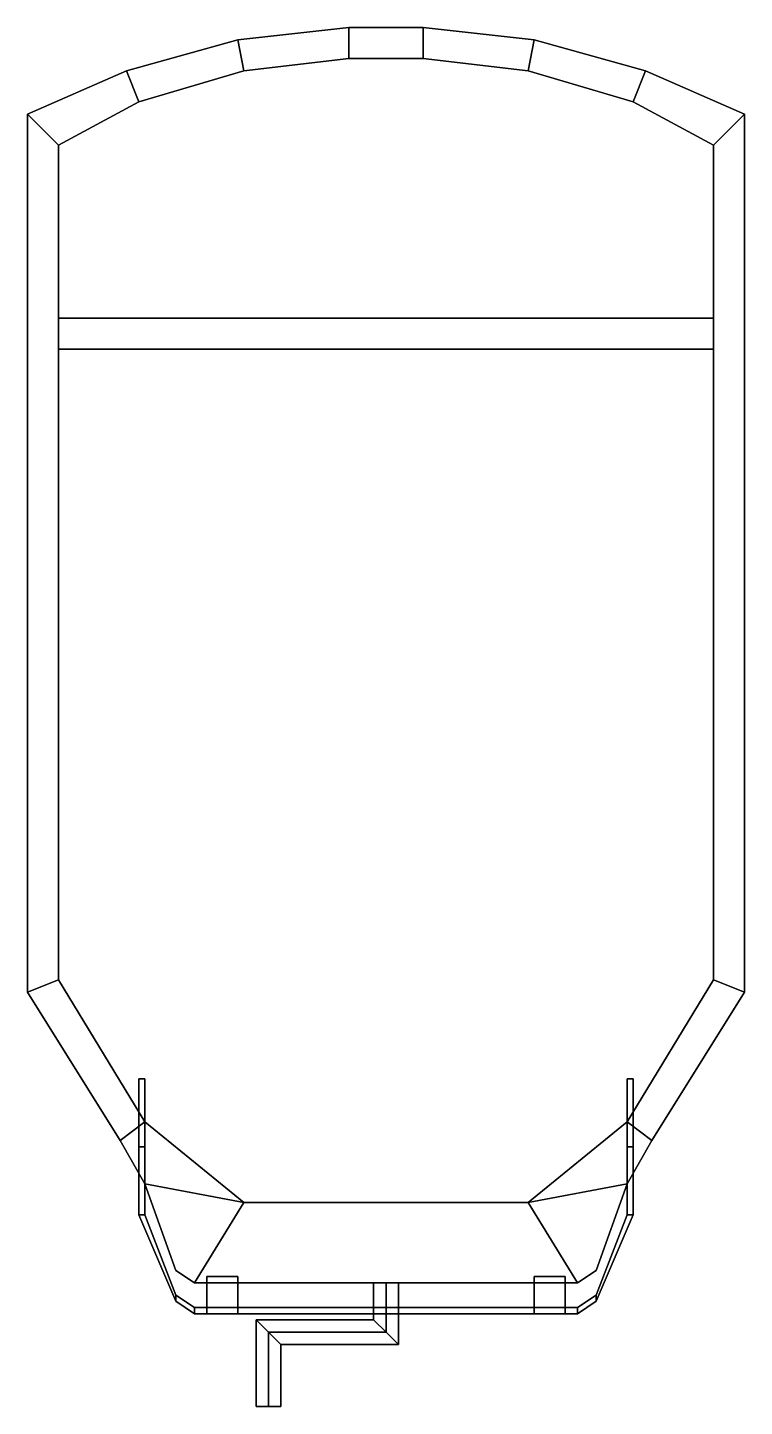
# Model space of a CAD drawing. Extents: x -0.58 to 0.58, y -2.22 to 0.01.
import ezdxf

# ---------------------------------------------------------------- set-up
doc = ezdxf.new("R2010")
doc.units = 0
doc.layers.add('FRAME2', color=7, linetype='CONTINUOUS')

msp = doc.modelspace()

# ---------------------------------------------------------------- linework, layer by layer
at = {"layer": 'FRAME2'}
for points in [[(-0.24, -0.01, 0.7), (-0.24, -0.01, 0.84), (-0.06, 0.01, 0.84), (-0.06, 0.01, 0.7)], [(-0.23, -0.06, 0.7), (-0.24, -0.01, 0.7), (-0.06, 0.01, 0.7), (-0.06, -0.04, 0.7)], [(-0.06, -0.04, 0.84), (-0.06, 0.01, 0.84), (-0.24, -0.01, 0.84), (-0.23, -0.06, 0.84)], [(0.06, 0.01, 0.84), (0.06, 0.01, 0.7), (-0.06, 0.01, 0.7), (-0.06, 0.01, 0.84)], [(-0.06, -0.04, 0.7), (-0.06, 0.01, 0.7), (0.06, 0.01, 0.7), (0.06, -0.04, 0.7)], [(0.06, -0.04, 0.84), (0.06, 0.01, 0.84), (-0.06, 0.01, 0.84), (-0.06, -0.04, 0.84)], [(0.24, -0.01, 0.84), (0.24, -0.01, 0.7), (0.06, 0.01, 0.7), (0.06, 0.01, 0.84)], [(0.06, -0.04, 0.7), (0.06, 0.01, 0.7), (0.24, -0.01, 0.7), (0.23, -0.06, 0.7)], [(0.23, -0.06, 0.84), (0.24, -0.01, 0.84), (0.06, 0.01, 0.84), (0.06, -0.04, 0.84)], [(-0.42, -0.06, 0.7), (-0.42, -0.06, 0.84), (-0.24, -0.01, 0.84), (-0.24, -0.01, 0.7)], [(-0.4, -0.11, 0.7), (-0.42, -0.06, 0.7), (-0.24, -0.01, 0.7), (-0.23, -0.06, 0.7)], [(-0.23, -0.06, 0.84), (-0.24, -0.01, 0.84), (-0.42, -0.06, 0.84), (-0.4, -0.11, 0.84)], [(0.23, -0.06, 0.7), (0.24, -0.01, 0.7), (0.42, -0.06, 0.7), (0.4, -0.11, 0.7)], [(0.4, -0.11, 0.84), (0.42, -0.06, 0.84), (0.24, -0.01, 0.84), (0.23, -0.06, 0.84)], [(0.42, -0.06, 0.84), (0.42, -0.06, 0.7), (0.24, -0.01, 0.7), (0.24, -0.01, 0.84)], [(-0.06, -0.04, 0.7), (-0.06, -0.04, 0.84), (-0.23, -0.06, 0.84), (-0.23, -0.06, 0.7)], [(-0.06, -0.04, 0.84), (-0.06, -0.04, 0.7), (0.06, -0.04, 0.7), (0.06, -0.04, 0.84)], [(0.06, -0.04, 0.84), (0.06, -0.04, 0.7), (0.23, -0.06, 0.7), (0.23, -0.06, 0.84)], [(-0.58, -0.13, 0.7), (-0.58, -0.13, 0.84), (-0.42, -0.06, 0.84), (-0.42, -0.06, 0.7)], [(-0.53, -0.18, 0.7), (-0.58, -0.13, 0.7), (-0.42, -0.06, 0.7), (-0.4, -0.11, 0.7)], [(-0.4, -0.11, 0.84), (-0.42, -0.06, 0.84), (-0.58, -0.13, 0.84), (-0.53, -0.18, 0.84)], [(-0.23, -0.06, 0.7), (-0.23, -0.06, 0.84), (-0.4, -0.11, 0.84), (-0.4, -0.11, 0.7)], [(0.23, -0.06, 0.84), (0.23, -0.06, 0.7), (0.4, -0.11, 0.7), (0.4, -0.11, 0.84)], [(0.4, -0.11, 0.7), (0.42, -0.06, 0.7), (0.58, -0.13, 0.7), (0.53, -0.18, 0.7)], [(0.53, -0.18, 0.84), (0.58, -0.13, 0.84), (0.42, -0.06, 0.84), (0.4, -0.11, 0.84)], [(0.58, -0.13, 0.84), (0.58, -0.13, 0.7), (0.42, -0.06, 0.7), (0.42, -0.06, 0.84)], [(-0.4, -0.11, 0.7), (-0.4, -0.11, 0.84), (-0.53, -0.18, 0.84), (-0.53, -0.18, 0.7)], [(0.4, -0.11, 0.84), (0.4, -0.11, 0.7), (0.53, -0.18, 0.7), (0.53, -0.18, 0.84)], [(-0.58, -1.55, 0.7), (-0.58, -1.55, 0.84), (-0.58, -0.13, 0.84), (-0.58, -0.13, 0.7)], [(-0.58, -0.13, 0.7), (-0.53, -0.18, 0.7), (-0.53, -1.53, 0.7), (-0.58, -1.55, 0.7)], [(-0.58, -1.55, 0.84), (-0.53, -1.53, 0.84), (-0.53, -0.18, 0.84), (-0.58, -0.13, 0.84)], [(0.58, -1.55, 0.7), (0.53, -1.53, 0.7), (0.53, -0.18, 0.7), (0.58, -0.13, 0.7)], [(0.58, -0.13, 0.84), (0.53, -0.18, 0.84), (0.53, -1.53, 0.84), (0.58, -1.55, 0.84)], [(0.58, -1.55, 0.84), (0.58, -1.55, 0.7), (0.58, -0.13, 0.7), (0.58, -0.13, 0.84)], [(-0.53, -0.18, 0.7), (-0.53, -0.18, 0.84), (-0.53, -1.53, 0.84), (-0.53, -1.53, 0.7)], [(0.53, -0.18, 0.84), (0.53, -0.18, 0.7), (0.53, -1.53, 0.7), (0.53, -1.53, 0.84)], [(0.53, -0.46, 0.84), (0.53, -0.46, 0.7), (-0.53, -0.46, 0.7), (-0.53, -0.46, 0.84)], [(0.53, -0.46, 0.7), (0.53, -0.51, 0.7), (-0.53, -0.51, 0.7), (-0.53, -0.46, 0.7)], [(-0.53, -0.46, 0.84), (-0.53, -0.51, 0.84), (0.53, -0.51, 0.84), (0.53, -0.46, 0.84)], [(-0.53, -0.51, 0.84), (-0.53, -0.51, 0.7), (0.53, -0.51, 0.7), (0.53, -0.51, 0.84)], [(-0.58, -1.55, 0.7), (-0.53, -1.53, 0.7), (-0.39, -1.76, 0.7), (-0.43, -1.79, 0.7)], [(-0.43, -1.79, 0.84), (-0.39, -1.76, 0.84), (-0.53, -1.53, 0.84), (-0.58, -1.55, 0.84)], [(-0.53, -1.53, 0.7), (-0.53, -1.53, 0.84), (-0.39, -1.76, 0.84), (-0.39, -1.76, 0.7)], [(0.53, -1.53, 0.84), (0.53, -1.53, 0.7), (0.39, -1.76, 0.7), (0.39, -1.76, 0.84)], [(0.43, -1.79, 0.7), (0.39, -1.76, 0.7), (0.53, -1.53, 0.7), (0.58, -1.55, 0.7)], [(0.58, -1.55, 0.84), (0.53, -1.53, 0.84), (0.39, -1.76, 0.84), (0.43, -1.79, 0.84)], [(-0.43, -1.79, 0.7), (-0.43, -1.79, 0.84), (-0.58, -1.55, 0.84), (-0.58, -1.55, 0.7)], [(0.43, -1.79, 0.84), (0.43, -1.79, 0.7), (0.58, -1.55, 0.7), (0.58, -1.55, 0.84)], [(-0.4, -1.69, 0.77), (-0.39, -1.69, 0.77), (-0.39, -1.8, 1.05), (-0.4, -1.8, 1.05)], [(-0.4, -1.69, 0.84), (-0.4, -1.69, 0.77), (-0.4, -1.8, 1.05), (-0.4, -1.8, 1.12)], [(-0.4, -1.8, 1.12), (-0.39, -1.8, 1.12), (-0.39, -1.69, 0.84), (-0.4, -1.69, 0.84)], [(-0.39, -1.69, 0.84), (-0.39, -1.69, 0.77), (-0.4, -1.69, 0.77), (-0.4, -1.69, 0.84)], [(-0.39, -1.8, 1.12), (-0.39, -1.8, 1.05), (-0.39, -1.69, 0.77), (-0.39, -1.69, 0.84)], [(0.39, -1.8, 1.12), (0.4, -1.8, 1.12), (0.4, -1.69, 0.84), (0.39, -1.69, 0.84)], [(0.39, -1.69, 0.84), (0.39, -1.69, 0.77), (0.39, -1.8, 1.05), (0.39, -1.8, 1.12)], [(0.39, -1.69, 0.77), (0.4, -1.69, 0.77), (0.4, -1.8, 1.05), (0.39, -1.8, 1.05)], [(0.4, -1.69, 0.84), (0.4, -1.69, 0.77), (0.39, -1.69, 0.77), (0.39, -1.69, 0.84)], [(0.4, -1.8, 1.12), (0.4, -1.8, 1.05), (0.4, -1.69, 0.77), (0.4, -1.69, 0.84)], [(-0.43, -1.79, 0.7), (-0.39, -1.76, 0.7), (-0.23, -1.89, 0.7), (-0.39, -1.86, 0.7)], [(-0.39, -1.86, 0.84), (-0.23, -1.89, 0.84), (-0.39, -1.76, 0.84), (-0.43, -1.79, 0.84)], [(-0.39, -1.76, 0.7), (-0.39, -1.76, 0.84), (-0.23, -1.89, 0.84), (-0.23, -1.89, 0.7)], [(0.39, -1.76, 0.84), (0.39, -1.76, 0.7), (0.23, -1.89, 0.7), (0.23, -1.89, 0.84)], [(0.39, -1.86, 0.7), (0.23, -1.89, 0.7), (0.39, -1.76, 0.7), (0.43, -1.79, 0.7)], [(0.43, -1.79, 0.84), (0.39, -1.76, 0.84), (0.23, -1.89, 0.84), (0.39, -1.86, 0.84)], [(-0.39, -1.86, 0.7), (-0.39, -1.86, 0.84), (-0.43, -1.79, 0.84), (-0.43, -1.79, 0.7)], [(-0.4, -1.8, 1.05), (-0.4, -1.8, 1.12), (-0.39, -1.8, 1.12), (-0.39, -1.8, 1.05)], [(-0.4, -1.91, 1.05), (-0.4, -1.91, 1.12), (-0.4, -1.8, 1.12), (-0.4, -1.8, 1.05)], [(-0.39, -1.8, 1.12), (-0.4, -1.8, 1.12), (-0.4, -1.91, 1.12), (-0.39, -1.91, 1.12)], [(-0.39, -1.91, 1.05), (-0.4, -1.91, 1.05), (-0.4, -1.8, 1.05), (-0.39, -1.8, 1.05)], [(-0.4, -1.8, 1.05), (-0.39, -1.8, 1.05), (-0.39, -1.8, 1.12), (-0.4, -1.8, 1.12)], [(-0.39, -1.8, 1.05), (-0.39, -1.8, 1.12), (-0.39, -1.91, 1.12), (-0.39, -1.91, 1.05)], [(0.39, -1.86, 0.84), (0.39, -1.86, 0.7), (0.43, -1.79, 0.7), (0.43, -1.79, 0.84)], [(0.39, -1.91, 1.12), (0.4, -1.91, 1.12), (0.4, -1.8, 1.12), (0.39, -1.8, 1.12)], [(0.4, -1.8, 1.12), (0.4, -1.8, 1.05), (0.39, -1.8, 1.05), (0.39, -1.8, 1.12)], [(0.39, -1.8, 1.12), (0.39, -1.8, 1.05), (0.39, -1.91, 1.05), (0.39, -1.91, 1.12)], [(0.39, -1.8, 1.05), (0.4, -1.8, 1.05), (0.4, -1.91, 1.05), (0.39, -1.91, 1.05)], [(0.39, -1.8, 1.05), (0.4, -1.8, 1.05), (0.4, -1.8, 1.12), (0.39, -1.8, 1.12)], [(0.4, -1.91, 1.12), (0.4, -1.91, 1.05), (0.4, -1.8, 1.05), (0.4, -1.8, 1.12)], [(-0.34, -2, 0.84), (-0.39, -1.86, 0.84), (-0.39, -1.86, 0.7), (-0.34, -2, 0.7)], [(-0.34, -2, 0.7), (-0.39, -1.86, 0.7), (-0.23, -1.89, 0.7), (-0.31, -2.02, 0.7)], [(-0.31, -2.02, 0.84), (-0.23, -1.89, 0.84), (-0.39, -1.86, 0.84), (-0.34, -2, 0.84)], [(0.31, -2.02, 0.7), (0.23, -1.89, 0.7), (0.39, -1.86, 0.7), (0.34, -2, 0.7)], [(0.34, -2, 0.84), (0.39, -1.86, 0.84), (0.23, -1.89, 0.84), (0.31, -2.02, 0.84)], [(0.34, -2, 0.7), (0.39, -1.86, 0.7), (0.39, -1.86, 0.84), (0.34, -2, 0.84)], [(-0.31, -2.02, 0.7), (-0.23, -1.89, 0.7), (0.23, -1.89, 0.7), (0.31, -2.02, 0.7)], [(0.31, -2.02, 0.84), (0.23, -1.89, 0.84), (-0.23, -1.89, 0.84), (-0.31, -2.02, 0.84)], [(-0.23, -1.89, 0.7), (-0.23, -1.89, 0.84), (0.23, -1.89, 0.84), (0.23, -1.89, 0.7)], [(-0.34, -2.05, 1.05), (-0.34, -2.05, 1.12), (-0.4, -1.91, 1.12), (-0.4, -1.91, 1.05)], [(-0.4, -1.91, 1.05), (-0.4, -1.91, 1.12), (-0.39, -1.91, 1.12), (-0.39, -1.91, 1.05)], [(-0.39, -1.91, 1.12), (-0.4, -1.91, 1.12), (-0.34, -2.05, 1.12), (-0.34, -2.04, 1.12)], [(-0.34, -2.04, 1.05), (-0.34, -2.05, 1.05), (-0.4, -1.91, 1.05), (-0.39, -1.91, 1.05)], [(-0.39, -1.91, 1.12), (-0.4, -1.91, 1.12), (-0.4, -1.91, 1.05), (-0.39, -1.91, 1.05)], [(-0.39, -1.91, 1.05), (-0.39, -1.91, 1.12), (-0.34, -2.04, 1.12), (-0.34, -2.04, 1.05)], [(0.34, -2.04, 1.12), (0.34, -2.05, 1.12), (0.4, -1.91, 1.12), (0.39, -1.91, 1.12)], [(0.39, -1.91, 1.12), (0.39, -1.91, 1.05), (0.34, -2.04, 1.05), (0.34, -2.04, 1.12)], [(0.34, -2.05, 1.12), (0.34, -2.05, 1.05), (0.4, -1.91, 1.05), (0.4, -1.91, 1.12)], [(0.39, -1.91, 1.05), (0.4, -1.91, 1.05), (0.34, -2.05, 1.05), (0.34, -2.04, 1.05)], [(0.4, -1.91, 1.12), (0.4, -1.91, 1.05), (0.39, -1.91, 1.05), (0.39, -1.91, 1.12)], [(0.39, -1.91, 1.05), (0.4, -1.91, 1.05), (0.4, -1.91, 1.12), (0.39, -1.91, 1.12)], [(-0.31, -2.02, 0.7), (-0.31, -2.02, 0.84), (-0.34, -2, 0.84), (-0.34, -2, 0.7)], [(0.31, -2.02, 0.84), (0.31, -2.02, 0.7), (0.34, -2, 0.7), (0.34, -2, 0.84)], [(0.31, -2.02, 0.7), (0.31, -2.02, 0.84), (-0.31, -2.02, 0.84), (-0.31, -2.02, 0.7)], [(-0.29, -2.01, 0.84), (-0.29, -2.02, 0.84), (-0.29, -2.07, 1.05), (-0.29, -2.06, 1.05)], [(-0.29, -2.06, 1.05), (-0.24, -2.06, 1.05), (-0.24, -2.01, 0.84), (-0.29, -2.01, 0.84)], [(-0.24, -2.01, 0.84), (-0.24, -2.02, 0.84), (-0.29, -2.02, 0.84), (-0.29, -2.01, 0.84)], [(-0.29, -2.02, 0.84), (-0.24, -2.02, 0.84), (-0.24, -2.07, 1.05), (-0.29, -2.07, 1.05)], [(-0.24, -2.06, 1.05), (-0.24, -2.07, 1.05), (-0.24, -2.02, 0.84), (-0.24, -2.01, 0.84)], [(0, -2.02, 0.79), (-0.02, -2.02, 0.77), (-0.02, -2.08, 0.77), (0, -2.1, 0.79)], [(-0.02, -2.02, 0.77), (0, -2.02, 0.75), (0, -2.1, 0.75), (-0.02, -2.08, 0.77)], [(0.02, -2.02, 0.77), (0, -2.02, 0.79), (0, -2.1, 0.79), (0.02, -2.12, 0.77)], [(0, -2.02, 0.75), (0.02, -2.02, 0.77), (0.02, -2.12, 0.77), (0, -2.1, 0.75)], [(0.24, -2.06, 1.05), (0.29, -2.06, 1.05), (0.29, -2.01, 0.84), (0.24, -2.01, 0.84)], [(0.24, -2.01, 0.84), (0.24, -2.02, 0.84), (0.24, -2.07, 1.05), (0.24, -2.06, 1.05)], [(0.29, -2.01, 0.84), (0.29, -2.02, 0.84), (0.24, -2.02, 0.84), (0.24, -2.01, 0.84)], [(0.24, -2.02, 0.84), (0.29, -2.02, 0.84), (0.29, -2.07, 1.05), (0.24, -2.07, 1.05)], [(0.29, -2.06, 1.05), (0.29, -2.07, 1.05), (0.29, -2.02, 0.84), (0.29, -2.01, 0.84)], [(-0.34, -2.04, 1.12), (-0.34, -2.05, 1.12), (-0.34, -2.05, 1.05), (-0.34, -2.04, 1.05)], [(-0.34, -2.05, 1.05), (-0.34, -2.05, 1.12), (-0.34, -2.04, 1.12), (-0.34, -2.04, 1.05)], [(-0.34, -2.04, 1.05), (-0.34, -2.04, 1.12), (-0.31, -2.06, 1.12), (-0.31, -2.06, 1.05)], [(-0.34, -2.04, 1.12), (-0.34, -2.05, 1.12), (-0.31, -2.07, 1.12), (-0.31, -2.06, 1.12)], [(-0.31, -2.06, 1.05), (-0.31, -2.07, 1.05), (-0.34, -2.05, 1.05), (-0.34, -2.04, 1.05)], [(-0.31, -2.07, 1.05), (-0.31, -2.07, 1.12), (-0.34, -2.05, 1.12), (-0.34, -2.05, 1.05)], [(0.34, -2.04, 1.05), (0.34, -2.05, 1.05), (0.31, -2.07, 1.05), (0.31, -2.06, 1.05)], [(0.34, -2.04, 1.12), (0.34, -2.04, 1.05), (0.31, -2.06, 1.05), (0.31, -2.06, 1.12)], [(0.31, -2.06, 1.12), (0.31, -2.07, 1.12), (0.34, -2.05, 1.12), (0.34, -2.04, 1.12)], [(0.31, -2.07, 1.12), (0.31, -2.07, 1.05), (0.34, -2.05, 1.05), (0.34, -2.05, 1.12)], [(0.34, -2.05, 1.12), (0.34, -2.05, 1.05), (0.34, -2.04, 1.05), (0.34, -2.04, 1.12)], [(0.34, -2.04, 1.05), (0.34, -2.05, 1.05), (0.34, -2.05, 1.12), (0.34, -2.04, 1.12)], [(0.31, -2.06, 1.12), (0.31, -2.06, 1.05), (-0.31, -2.06, 1.05), (-0.31, -2.06, 1.12)], [(0.31, -2.06, 1.05), (0.31, -2.07, 1.05), (-0.31, -2.07, 1.05), (-0.31, -2.06, 1.05)], [(-0.31, -2.06, 1.12), (-0.31, -2.07, 1.12), (0.31, -2.07, 1.12), (0.31, -2.06, 1.12)], [(-0.31, -2.06, 1.05), (-0.31, -2.07, 1.05), (-0.31, -2.07, 1.12), (-0.31, -2.06, 1.12)], [(-0.31, -2.06, 1.12), (-0.31, -2.07, 1.12), (-0.31, -2.07, 1.05), (-0.31, -2.06, 1.05)], [(-0.31, -2.07, 1.12), (-0.31, -2.07, 1.05), (0.31, -2.07, 1.05), (0.31, -2.07, 1.12)], [(-0.29, -2.07, 1.05), (-0.24, -2.07, 1.05), (-0.24, -2.06, 1.05), (-0.29, -2.06, 1.05)], [(0.24, -2.07, 1.05), (0.29, -2.07, 1.05), (0.29, -2.06, 1.05), (0.24, -2.06, 1.05)], [(0.31, -2.07, 1.12), (0.31, -2.07, 1.05), (0.31, -2.06, 1.05), (0.31, -2.06, 1.12)], [(0.31, -2.06, 1.05), (0.31, -2.07, 1.05), (0.31, -2.07, 1.12), (0.31, -2.06, 1.12)], [(-0.21, -2.08, 0.77), (-0.19, -2.1, 0.79), (0, -2.1, 0.79), (-0.02, -2.08, 0.77)], [(-0.19, -2.1, 0.75), (-0.21, -2.08, 0.77), (-0.02, -2.08, 0.77), (0, -2.1, 0.75)], [(-0.19, -2.1, 0.79), (-0.21, -2.08, 0.77), (-0.21, -2.22, 0.77), (-0.19, -2.22, 0.79)], [(-0.21, -2.08, 0.77), (-0.19, -2.1, 0.75), (-0.19, -2.22, 0.75), (-0.21, -2.22, 0.77)], [(-0.19, -2.1, 0.79), (-0.17, -2.12, 0.77), (0.02, -2.12, 0.77), (0, -2.1, 0.79)], [(-0.17, -2.12, 0.77), (-0.19, -2.1, 0.75), (0, -2.1, 0.75), (0.02, -2.12, 0.77)], [(-0.17, -2.12, 0.77), (-0.19, -2.1, 0.79), (-0.19, -2.22, 0.79), (-0.17, -2.22, 0.77)], [(-0.19, -2.1, 0.75), (-0.17, -2.12, 0.77), (-0.17, -2.22, 0.77), (-0.19, -2.22, 0.75)], [(-0.19, -2.22, 0.79), (-0.21, -2.22, 0.77), (-0.19, -2.22, 0.75), (-0.17, -2.22, 0.77)]]:
    msp.add_3dface(points, dxfattribs=at)

doc.saveas('drawing.dxf')
